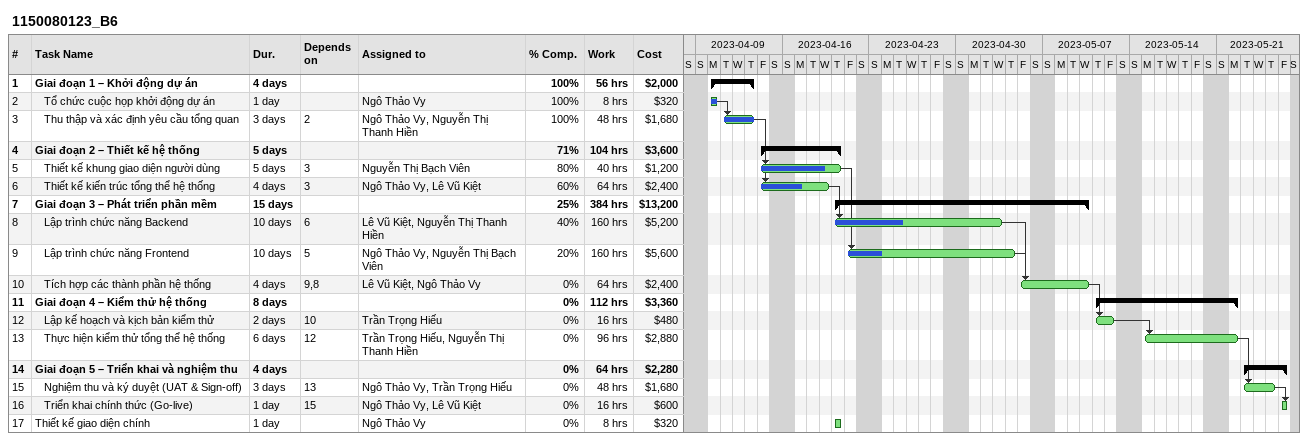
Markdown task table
1150080123_B6

| ID | Level | Task | Duration | Start | Finish | Predecessors | Resources | % complete | Work (h) | Cost ($) |
|---|---|---|---|---|---|---|---|---|---|---|
| 1 | 1 | **Giai đoạn 1 – Khởi động dự án** | 4d | 2023-04-10 | 2023-04-13 |  |  | 100 | 56 | 2000 |
| 2 | 2 | Tổ chức cuộc họp khởi động dự án | 1d | 2023-04-10 | 2023-04-10 |  | Ngô Thảo Vy | 100 | 8 | 320 |
| 3 | 2 | Thu thập và xác định yêu cầu tổng quan | 3d | 2023-04-11 | 2023-04-13 | 2 | Ngô Thảo Vy, Nguyễn Thị Thanh Hiền | 100 | 48 | 1680 |
| 4 | 1 | **Giai đoạn 2 – Thiết kế hệ thống** | 5d | 2023-04-14 | 2023-04-20 |  |  | 71 | 104 | 3600 |
| 5 | 2 | Thiết kế khung giao diện người dùng | 5d | 2023-04-14 | 2023-04-20 | 3 | Nguyễn Thị Bạch Viên | 80 | 40 | 1200 |
| 6 | 2 | Thiết kế kiến trúc tổng thể hệ thống | 4d | 2023-04-14 | 2023-04-19 | 3 | Ngô Thảo Vy, Lê Vũ Kiệt | 60 | 64 | 2400 |
| 7 | 1 | **Giai đoạn 3 – Phát triển phần mềm** | 15d | 2023-04-20 | 2023-05-10 |  |  | 25 | 384 | 13200 |
| 8 | 2 | Lập trình chức năng Backend | 10d | 2023-04-20 | 2023-05-03 | 6 | Lê Vũ Kiệt, Nguyễn Thị Thanh Hiền | 40 | 160 | 5200 |
| 9 | 2 | Lập trình chức năng Frontend | 10d | 2023-04-21 | 2023-05-04 | 5 | Ngô Thảo Vy, Nguyễn Thị Bạch Viên | 20 | 160 | 5600 |
| 10 | 2 | Tích hợp các thành phần hệ thống | 4d | 2023-05-05 | 2023-05-10 | 9, 8 | Lê Vũ Kiệt, Ngô Thảo Vy | 0 | 64 | 2400 |
| 11 | 1 | **Giai đoạn 4 – Kiểm thử hệ thống** | 8d | 2023-05-11 | 2023-05-22 |  |  | 0 | 112 | 3360 |
| 12 | 2 | Lập kế hoạch và kịch bản kiểm thử | 2d | 2023-05-11 | 2023-05-12 | 10 | Trần Trọng Hiếu | 0 | 16 | 480 |
| 13 | 2 | Thực hiện kiểm thử tổng thể hệ thống | 6d | 2023-05-15 | 2023-05-22 | 12 | Trần Trọng Hiếu, Nguyễn Thị Thanh Hiền | 0 | 96 | 2880 |
| 14 | 1 | **Giai đoạn 5 – Triển khai và nghiệm thu** | 4d | 2023-05-23 | 2023-05-26 |  |  | 0 | 64 | 2280 |
| 15 | 2 | Nghiệm thu và ký duyệt (UAT & Sign-off) | 3d | 2023-05-23 | 2023-05-25 | 13 | Ngô Thảo Vy, Trần Trọng Hiếu | 0 | 48 | 1680 |
| 16 | 2 | Triển khai chính thức (Go-live) | 1d | 2023-05-26 | 2023-05-26 | 15 | Ngô Thảo Vy, Lê Vũ Kiệt | 0 | 16 | 600 |
| 17 | 1 | Thiết kế giao diện chính | 1d | 2023-04-20 | 2023-04-20 |  | Ngô Thảo Vy | 0 | 8 | 320 |
